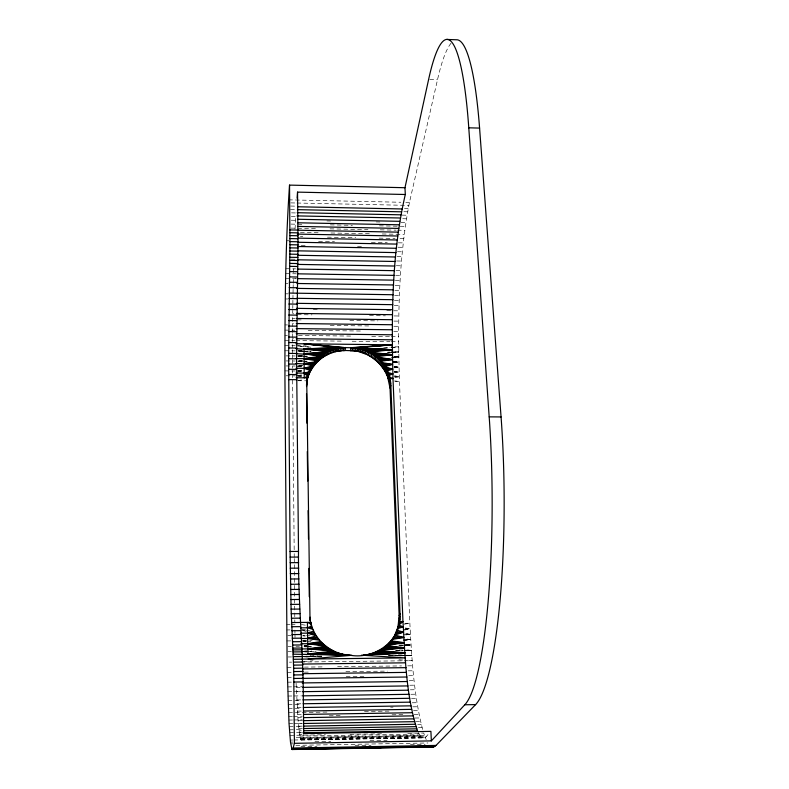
<?xml version="1.0" encoding="UTF-8"?>
<svg xmlns="http://www.w3.org/2000/svg" width="789" height="789" viewBox="0 0 789 789"><rect width="100%" height="100%" fill="white"/><g stroke="black" fill="none" stroke-linecap="round" stroke-linejoin="round"><path stroke-width="0.59" stroke-dasharray="3.94 2.96" d="M292.482 353.64L292.482 348.679M422.628 729.48C413.752 694.823 411.779 658.845 409.856 623.251L399.461 381.58C397.735 321.813 398.11 261.346 409.452 202.448L437.54 79.6A195.159 30.021 -88.5 0 1 451.811 42.379M292.492 347.673L292.492 344.685M292.502 341.676L292.512 338.659L294.978 338.688M292.522 337.653L292.541 333.619L295.007 333.648M292.551 332.603L292.571 328.559L295.037 328.589M292.591 326.538L292.62 323.5L295.076 323.529M292.64 321.468L292.689 316.399M292.758 310.333L292.719 313.361L295.185 313.401M292.788 308.312L292.837 305.294M292.867 303.272L292.906 300.264M292.946 298.262L292.995 295.273M293.035 293.271L293.104 289.316M293.123 288.33L293.202 284.642M293.232 283.419L293.34 278.556L295.796 278.596M293.488 272.57L293.587 269.01L296.043 269.059M295.047 229.204L295.776 215.87M296.082 683.027L298.252 723.572L299.761 736.088L301.122 740.023L303.43 734.539M301.122 740.023L424.068 737.873L425.735 737.084L428.733 733.829M404.392 630.105L410.102 628.754L404.057 627.817M297.68 375.633L302.394 374.676M394.322 367.802L398.948 367.003L394.194 366.343M404.126 624.188L409.856 623.251L404.284 623.31M405.733 634.958L410.379 634.218L405.724 633.478M394.461 372.645L399.096 371.915L394.421 371.205M394.845 377.438L399.264 376.777L394.569 375.742M304.031 645.55L306.359 645.224M403.465 640.658L410.694 639.632L404.777 638.626M297.64 370.82L302.355 370.189M297.749 380.545L303.775 379.746M405.171 645.747L411.02 644.998L405.24 644.317M394.106 362.615L398.83 362.033L392.932 361.49M302.443 365.307L297.64 365.889L302.493 365.672M404.155 629.464L410.102 628.754L404.402 628.685M302.818 640.461L305.165 640.234M297.621 375.771L303.232 375.239M303.272 656.487L310.58 655.807M303.361 661.705L313.036 660.788M400.062 646.004L411.02 644.998L404.935 644.672M304.268 651.122L306.655 650.905M383.927 348.097L390.052 347.594M391.275 347.485L398.623 346.884L391.236 346.795M403.406 640.214L410.694 639.632L404.865 639.198M382.981 348.117L390.2 347.545M391.403 347.446L398.623 346.884M406.572 650.678L411.385 650.304L406.641 649.978M388.01 352.791L390.377 352.614M391.561 352.515L398.672 351.963L391.482 352.348M394.036 367.378L398.948 367.003L394.155 366.629M304.307 645.836L306.763 645.649M391.65 357.535L398.741 357.022L393.987 356.638M302.374 360.593L297.611 360.938L302.365 360.849M303.203 656.586L313.973 655.817M403.258 634.691L410.379 634.218L405.497 634.031M302.522 355.898L297.631 355.957L302.394 355.622M400.704 650.925L403.071 650.787M404.264 650.718L411.385 650.304L404.215 650.097M392.942 362.368L398.83 362.033L392.952 361.747M387.892 352.545L390.289 352.417M304.317 651.31L311.556 650.935M303.252 656.645L317.829 655.886M398.879 645.599L411.02 644.998L398.879 645.017M297.67 370.929L302.493 370.712M297.591 355.928L302.335 355.75M394.184 372.112L399.096 371.915L394.322 371.609M321.784 656.024L303.301 656.704L321.448 656.31M387.774 352.328L390.19 352.249M391.403 352.21L398.672 351.963L391.452 351.815M395.545 650.836L402.854 650.59M404.076 650.55L411.385 650.304L404.146 650.333M391.6 357.249L398.741 357.022L393.859 356.727M301.457 629.75L306.083 629.612M399.461 655.846L403.159 655.748M404.392 655.718L411.769 655.541L404.481 655.018M397.173 655.846L403.258 655.718M404.471 655.698L411.769 655.541L404.392 655.186M304.317 646.102L310.462 645.984M290.49 742.094L292.936 742.054M314.949 741.66L330.838 741.374M369.962 740.684L387.083 740.378M290.717 743.889L293.173 743.84M295.845 745.358L427.944 742.982M301.013 746.581L316.991 746.295M355.089 745.605L371.067 745.319M410.398 744.609L425.143 744.343M387.646 352.15L390.101 352.111M391.324 352.091L398.672 351.963M303.154 651.487L316.576 651.25M392.547 655.846L411.769 655.541L388.849 654.87M288.853 720.061L292.522 720.002M293.745 719.982L302.315 719.844M414.925 718.029L419.817 717.951M298.025 720.742L301.714 720.682M289.04 723.503L292.719 723.444M293.952 723.424L301.329 723.296M415.645 721.422L420.557 721.343M298.252 723.572L301.921 723.513M298.489 726.196L302.177 726.136M289.228 726.758L301.457 726.551M417.647 724.618L421.316 724.558M298.735 728.622L302.394 728.553M289.425 729.825L301.714 729.618M418.407 727.655L422.095 727.586M298.982 730.821L301.437 730.782M289.632 732.695L301.852 732.488M299.238 732.803L301.704 732.764M299.495 734.569L301.95 734.52M289.839 735.368L325.453 734.756M350.01 734.332L381.945 733.78M407.735 733.336L423.703 733.06L426.208 739.688M299.761 736.088L419.117 734.026L421.573 737.084L424.068 737.873M300.027 737.38L419.935 735.289M296.161 737.725L424.521 735.486M300.293 738.415L420.754 736.315M302.246 738.455L426.563 736.285M300.57 739.204L425.735 737.084M300.846 739.747L424.906 737.616M290.263 740.072L292.719 740.033M293.952 740.003L425.36 737.695M321.754 656.517L303.301 656.783L309.318 656.852M287.877 696.046L292.788 695.977M294.021 695.957L301.477 695.868M410.882 694.271L415.803 694.202M296.772 699.971L301.674 699.892M288.015 700.415L301.467 700.218M411.523 698.6L416.414 698.521M296.96 703.847L301.891 703.778M288.172 704.646L301.674 704.449M412.144 702.792L417.056 702.713M297.157 707.575L302.049 707.496M288.33 708.739L301.881 708.532M390.604 707.171L393.07 707.131M412.785 706.836L417.716 706.757M297.364 711.126L302.276 711.057M288.498 712.674L327.711 712.063M364.479 711.491L388.987 711.106M413.495 710.721L418.397 710.652M297.571 714.518L301.24 714.459M288.675 716.451L292.364 716.392M293.597 716.373L302.207 716.234M329.279 715.81L342.811 715.593M392.025 714.814L403.1 714.637M414.176 714.459L419.097 714.38M297.798 717.724L301.467 717.665M302.808 640.747L312.128 640.629M287.354 677.327L292.265 677.268M346.184 676.558L364.567 676.321M408.682 675.749L413.584 675.68M287.472 682.179L292.394 682.11M409.185 680.542L414.107 680.483M287.6 686.913L292.492 686.854M293.705 686.834L302.256 686.716M409.757 685.237L414.649 685.168M296.24 687.456L302.384 687.377M287.729 691.539L292.64 691.47M293.863 691.46L301.22 691.351M410.31 689.813L415.211 689.744M296.408 691.766L301.339 691.697M394.618 376.836L399.264 376.777L394.372 376.225M288.034 651.684L291.466 651.645M288.113 656.971L291.565 656.931M289.356 662.168L291.664 662.139M300.954 662.03L412.183 660.699L404.935 660.186M287.147 667.326L292.068 667.267M304.367 667.119L322.819 666.892M337.584 666.705L401.552 665.916M407.706 665.847L412.627 665.788M287.245 672.376L292.137 672.317M304.357 672.159L309.239 672.1M345.898 671.636L387.438 671.104M408.209 670.837L413.091 670.778M286.644 629.947L290.056 629.908M287.827 635.451L291.249 635.411M286.742 640.924L291.309 640.875M287.955 646.329L291.388 646.29M295.964 646.24L299.396 646.201M286.594 624.395L290.007 624.355M291.141 624.346L296.812 624.296M403.327 639.692L410.694 639.632M388.622 655.738L403.248 655.61M404.461 655.6L411.769 655.541L404.441 655.442M321.448 656.685L303.252 656.813L321.734 656.793M395.703 650.373L402.942 650.343M302.522 350.967L297.621 350.888L302.453 351.026M392.952 362.033L398.83 362.033M388.928 655.511L411.769 655.541M393.938 357.003L398.741 357.022L393.898 356.855M297.611 350.888L302.414 350.918M394.106 366.964L398.948 367.003M286.082 375.781L295.342 375.87M297.719 380.722L305.876 380.791M394.855 381.541L399.461 381.58L394.668 380.86M284.888 350.76L295.254 350.868M286.032 355.869L295.254 355.967M286.032 360.918L295.264 361.017M286.042 365.928L295.283 366.017M284.908 370.879L295.313 370.968M284.977 330.108L294.751 330.226M308.193 330.384L360.751 331.025M393.75 331.419L398.632 331.479M284.947 335.305L287.383 335.335M298.39 335.463L352.16 336.084M371.718 336.321L390.052 336.528M391.275 336.548L398.603 336.627M284.918 340.483L294.701 340.592M295.914 340.601L343.59 341.144M352.15 341.243L390.042 341.667M391.265 341.686L398.603 341.765M284.898 345.631L295.264 345.75M296.417 345.76L306.27 345.868M297.67 366.047L302.572 366.106M304.258 651.606L306.635 651.635M307.818 651.645L316.152 651.744M313.322 309.673L319.446 309.761M386.758 310.669L398.997 310.836M297.345 314.653L312.03 314.85M369.508 315.6L385.417 315.817M393.977 315.925L398.869 315.994M292.67 318.431L295.125 318.46M297.285 319.851L302.177 319.92M349.862 320.531L377.98 320.886M393.879 321.093L398.761 321.153M285.016 324.9L287.462 324.93M330.236 325.462L369.351 325.956M393.8 326.261L398.692 326.321M388.553 655.225L403.218 655.422M285.569 283.626L288.034 283.665M395.072 285.322L399.993 285.401M394.825 290.342L399.747 290.421M285.391 293.804L287.847 293.843M394.608 295.411L399.52 295.481M285.312 298.942L287.768 298.982M394.421 300.51L399.323 300.579M394.244 305.629L399.145 305.698M291.033 259.157L295.954 259.246M396.66 260.972L401.571 261.06M396.305 265.715L401.207 265.804M285.884 268.714L295.668 268.871M395.979 270.528L400.871 270.617M285.776 273.635L295.914 273.793M395.674 275.41L400.556 275.489M285.667 278.606L295.53 278.764M395.328 280.342L400.26 280.42M302.394 356.529L297.611 356.086L302.473 356.076M303.686 356.095L307.315 356.155M300.353 236.651L302.818 236.7M327.425 237.164L355.721 237.696M379.105 238.14L395.102 238.436M400.023 238.534L403.712 238.603M286.673 240.744L289.119 240.793M318.569 241.335L334.526 241.631M371.333 242.312L387.291 242.608M398.337 242.815L403.238 242.904M301.211 245.458L307.325 245.566M357.506 246.484L362.407 246.572M397.893 247.223L402.794 247.312M397.478 251.721L402.36 251.809M397.035 256.307L401.956 256.395M291.496 212.852L296.408 212.951M402.025 215.121L406.946 215.229M291.309 216.462L296.2 216.561M402.686 218.721L406.355 218.8M291.161 220.21L297.325 220.338M326.902 220.93L330.601 220.999M376.205 221.916L379.903 221.985M400.861 222.409L405.793 222.508M290.983 224.096L303.272 224.332M330.295 224.865L352.407 225.309M379.44 225.841L405.24 226.344M290.806 228.1L317.75 228.623M329.999 228.859L367.97 229.599M380.219 229.836L396.137 230.151M397.36 230.171L404.708 230.319M300.402 232.41L318.726 232.765M330.936 233.002L370.011 233.751M382.221 233.978L404.205 234.402M302.374 361.135L297.611 361.046L302.394 361.47M303.558 361.165L307.128 361.234M288.557 199.844L400.901 202.26M405.783 202.369L409.452 202.448M290.825 202.891L295.737 202.99M296.97 203.02L408.801 205.396M290.628 206.047L295.53 206.146M404.491 208.444L408.16 208.523M290.46 209.361L295.392 209.46M403.85 211.718L407.548 211.797M310.925 351.233L303.666 351.056L310.767 351.421M304.1 646.339L306.448 646.398M307.621 646.428L312.326 646.566M429.758 79.364L437.54 79.6M297.68 375.909L302.394 376.047M399.431 649.949L403.021 650.057M304.327 651.724L306.734 651.813M302.394 351.105L297.601 350.927L302.394 351.47M302.848 635.5L305.264 635.609M306.467 635.668L310.097 635.826M398.238 654.89L403.159 655.126M297.611 356.036L302.424 356.293M303.637 356.352L307.246 356.539M302.522 351.213L297.631 350.947L302.463 351.332M303.745 351.283L311.093 351.677M303.163 651.753L306.842 651.961M297.611 371.047L303.321 371.372M302.798 641.003L306.29 641.201M307.454 641.27L310.945 641.467M304.14 646.526L306.507 646.694M307.69 646.773L311.241 647.019M398.889 659.762L403.721 660.107M303.666 351.421L310.935 351.953M303.587 361.559L307.168 361.835M303.587 356.638L307.187 356.973M297.601 366.135L302.236 366.579M303.597 351.588L308.381 352.062M301.576 630.066L305.225 630.421M306.438 630.539L310.087 630.894M310.984 347.219L297.631 345.878L309.653 347.14M304.179 646.704L306.576 646.95M302.798 641.21L306.29 641.625M302.789 635.816L305.175 636.141M297.621 361.194L302.424 361.865M301.428 624.612L306.112 625.273M297.631 376.067L302.148 376.807M297.65 371.185L301.191 371.797M297.621 366.254L301.151 366.924M302.67 630.569L306.191 631.318M418.318 732.517L419.117 734.026M294.978 634.326L295.017 637.512M294.918 630.046L294.958 633.261M292.62 380.18L294.198 552.389M294.208 553.622L294.248 557.31M294.258 558.543L294.297 563.454M294.317 564.687L294.839 622.501M292.581 375.377L292.601 377.724M292.541 370.643L292.561 373.019M292.522 365.849L292.532 368.256M292.492 359.774L292.502 363.433M292.482 354.863L292.492 358.561"/><path stroke-width="1.18" d="M294.415 743.327L293.676 668.273L291.092 609.138L290.066 551.472L288.606 358.739L289.948 244.718L289.543 185.109L404.974 187.713L428.644 79.324A195.297 28.66 -88.5 0 1 468.774 127.808L489.19 416.868A211.048 34.075 89.7 0 1 464.79 704.774L431.356 740.881L294.415 743.327L292.897 748.81L292.394 749.55L291.9 749.215L290.49 742.094L289.04 723.503L287.147 667.326L284.957 380.614C284.849 315.432 285.076 250.162 289.543 185.109M431.356 740.881L430.902 731.373L303.726 733.553L303.144 681.923C302.128 638.409 298.025 595.005 298.508 551.432L296.575 358.817L298.015 244.866L297.552 192.121L405.299 194.498L404.974 187.713M302.937 732.744L417.519 730.792C405.891 695.711 405.349 658.085 402.962 621.515L393.001 378.592C391.571 317.148 391.393 254.709 405.299 194.498M350 655.205C328.875 654.367 309.643 636.092 309.929 614.523L306.793 384.628C307.296 334.161 389.253 336.351 390.841 385.308L400.033 613.753C402.203 640.293 374.913 659.821 350 655.205L293.232 654.189M389.45 377.034L388.691 379.963L389.874 378.562L393.001 378.592L389.45 377.034L388.208 378.434L388.967 375.495L392.823 373.927L387.803 372.447L387.655 376.915L390.052 388.208L399.135 615.607L398.021 626.87L394.125 636.802L396.591 631.881L403.455 632.196L394.993 635.056L403.741 637.463L392.123 639.455L391.265 641.191L394.096 636.575L403.741 637.463L393.139 638.045L392.281 639.78M388.208 378.434L388.425 373.966L392.823 373.927M297.078 198.217L297.552 192.121M307.039 380.091L306.487 385.279L306.842 382.349M306.694 383.03L307.404 377.852L296.092 377.753M306.556 386.571L306.793 384.628M307.049 380.801L307.74 376.314L304.189 373.128L296.043 373.049M307.789 377.744L308.154 374.775L304.189 373.128L304.061 348.797L340.601 347.722L340.069 350.898C324.792 352.584 311.024 364.252 307.385 379.262M308.282 376.215L308.637 373.246L304.189 373.128L304.238 377.823L307.74 376.314M308.834 374.716L309.199 371.737L304.189 373.128M309.466 373.227L309.83 370.238L304.14 368.364L296.013 368.285M310.166 371.757L310.541 368.769L304.14 368.364L312.148 365.909L311.763 368.927M310.935 370.327L311.31 367.319L304.14 368.364M312.661 367.556L313.046 364.538L295.983 363.463M313.608 366.234L313.992 363.196L304.1 363.542L312.148 365.909M314.604 364.952L314.998 361.914L304.1 363.542M315.639 363.729L316.044 360.672L304.081 358.67L295.964 358.591M316.724 362.555L317.129 359.488L304.081 358.67L320.679 356.224L320.255 359.32M317.839 361.441L318.253 358.364L304.081 358.67L319.437 357.279L319.012 360.356M321.547 358.314L321.981 355.218L295.964 353.669M322.898 357.358L323.332 354.251L304.061 353.758L320.679 356.224M324.289 356.441L324.743 353.324L304.061 353.758L327.682 351.657L327.218 354.794M328.747 354.054L329.22 350.918L295.954 348.708M330.305 353.393L330.778 350.237L304.061 348.797L338.945 347.959L338.422 351.125L336.015 351.115M331.893 352.791L332.376 349.635L304.061 348.797L327.682 351.657M333.5 352.269L334.003 349.113L304.061 348.797L337.288 348.265L336.775 351.44M335.128 351.815L335.641 348.649L304.061 348.797M335.217 350.898L343.353 350.641L343.905 347.466L304.061 343.807L340.601 347.722M345.533 347.446L344.971 350.622L343.353 350.641M351.075 347.505L350.484 350.681L342.534 350.375M352.89 350.494L350.484 350.681L352.091 350.73L352.703 347.554L392.241 344.793L295.964 343.718M358.591 350.977L353.728 350.858L354.34 347.683L392.241 344.793L355.987 347.89L355.375 351.056L352.091 350.73M358.975 351.135L355.375 351.056L357.022 351.322L357.654 348.156L392.281 349.744L368.907 352.091L368.226 355.218C377.004 359.833 384.056 367.664 387.655 376.915L388.425 373.966M366.698 354.448L360.307 352.081L360.958 348.925L392.281 349.744L367.368 351.322L366.698 354.448L368.226 355.218M363.551 353.127L364.212 349.981L392.281 349.744L355.987 347.89M365.139 353.748L365.81 350.612L392.281 349.744L359.301 348.511L358.67 351.667L360.307 352.081M310.047 617.146L309.85 620.716M310.393 624.168L310.787 622.353L300.54 622.452M369.716 356.036L370.396 352.93L392.34 354.675L375.939 356.796L375.229 359.863M371.155 356.924L371.856 353.817L392.34 354.675L374.627 355.76L373.917 358.837M372.566 357.861L373.266 354.764L392.34 354.675L368.907 352.091M311.29 627.699L311.704 625.894L307.463 627.788L300.609 627.847M376.481 360.928L377.191 357.861L392.429 359.557L380.643 361.313L379.913 364.35M377.665 362.023L378.395 358.965L392.429 359.557L375.939 356.796M378.809 363.157L379.529 360.109L392.429 359.557M380.979 365.593L381.708 362.565L392.527 364.4L384.657 366.599L383.908 369.597M382.004 366.885L382.744 363.867L392.527 364.4L383.72 365.218L382.981 368.216M384.785 371.008L385.535 368.019L392.666 369.193L387.113 370.948L386.354 373.917M385.594 372.447L386.354 369.469L392.666 369.193L384.657 366.599M387.034 375.406L387.803 372.447M389.105 381.491L389.874 378.562M389.569 383.71L390.348 380.801M389.894 385.959L390.673 383.05M390.052 388.208L390.841 385.308M399.135 615.607L400.033 613.753M384.105 648.42L384.933 646.704L404.392 647.818L378.947 650.521L404.757 652.897L363.265 655.057M399.165 618.191L400.053 616.367M399.017 620.785L399.905 618.961M386.738 646.211L387.577 644.485L404.047 642.67L391.068 640.806M398.711 623.359L399.599 621.554L402.962 621.515L398.899 625.085L398.021 626.87M398.406 625.125L399.293 623.32L402.962 621.515M397.557 628.606L398.435 626.831L403.189 626.88L398.899 625.085M397.015 630.312L397.903 628.547L403.189 626.88M396.403 631.999L397.281 630.233L403.455 632.196L395.831 633.488M292.147 749.52L433.319 746.976L436.031 745.427L475.599 704.607A210.88 35.692 89.7 0 0 501.064 416.937L479.584 128.094A195.159 30.021 -88.5 0 0 456.515 39.775L446.781 39.45M300.678 633.202L307.552 633.133L313.657 631.042M300.767 638.518L307.641 638.439L316.31 635.845L307.552 633.133L307.385 622.383L311.211 624.129M404.047 642.67L388.799 643.311L387.951 645.037L389.953 642.088L404.047 642.67L386.294 645.619L404.392 647.818L380.525 649.663M320.728 641.536L307.749 643.696L300.856 643.765M302.118 648.943L307.878 648.883L325.956 646.27L307.749 643.696L307.552 633.133L314.476 632.689M319.545 640.204L307.641 638.439L317.336 637.354M308.144 659.042L351.815 655.294M335.522 651.793L308.006 654.002L307.749 643.696L321.961 642.808M348.176 655.048L308.006 654.002L333.816 651.033L307.878 648.883L327.425 647.335M304.061 353.758L326.192 352.466L325.739 355.592L323.293 355.622M337.268 652.483L308.006 654.002L346.341 654.801M365.06 654.85L404.757 652.897L377.32 651.319M366.865 654.574L404.757 652.897L375.653 652.049M382.054 648.736L404.392 647.818L383.523 647.749M368.66 654.219L404.757 652.897L373.947 652.7M312.276 627.64L307.463 627.788L312.927 629.356M339.053 653.105L308.006 654.002L344.507 654.495M332.139 650.195L307.878 648.883L328.944 648.341M370.445 653.785L404.757 652.897L372.211 653.282M293.143 748.021L436.031 745.427M292.897 748.81L435.124 746.216M291.9 749.215L295.579 749.146M313.943 748.81L338.442 748.366M356.806 748.031L381.304 747.587M399.668 747.252L425.389 746.779M292.65 749.313L434.226 746.729M364.39 352.525L361.934 352.565L362.595 349.419L392.281 349.744M302.946 720.663L413.732 718.868M303.144 723.493L414.462 721.669M303.41 726.117L415.211 724.263M303.617 728.533L415.971 726.649M303.893 730.742L416.74 728.829M302.7 695.849L409.126 694.32M302.907 699.882L409.728 698.304M303.124 703.758L410.349 702.151M464.79 704.774L475.599 704.607M303.282 707.477L410.99 705.839M303.509 711.037L411.651 709.36M303.676 714.42L412.322 712.714M303.923 717.625L413.022 715.879M303.163 673.707L406.463 672.386M293.794 674.96L303.035 674.842M293.843 678.461L303.094 678.343M302.029 678.392L406.946 677.011M293.883 682.041L303.144 681.923M302.207 682.939L407.459 681.528M302.384 687.377L407.992 685.917M302.572 691.677L408.544 690.188M293.005 649.919L302.079 649.82M293.123 651.941L302.217 651.842M293.34 656.635L302.473 656.537M302.355 659.111L405.142 657.898L361.47 655.186M293.429 659.288L302.591 659.18M293.518 662.119L302.7 662.01M302.868 664.062L405.556 662.819M293.607 665.117L302.798 665.009M293.676 668.273L302.887 668.155M303.015 668.934L406 667.652M293.745 671.557L302.966 671.449M291.891 630.736L300.747 630.658M292.078 634.583L300.974 634.494M292.265 638.252L301.201 638.163M292.472 641.743L301.437 641.644M292.68 645.037L301.684 644.938M292.887 648.124L301.94 648.025M340.848 653.637L308.006 654.002L342.673 654.101M290.954 604.394L299.613 604.325M291.092 609.138L299.781 609.059M291.23 613.743L299.958 613.674M291.388 618.221L300.136 618.142M291.545 622.551L300.333 622.472M291.713 626.722L300.54 626.644M290.49 584.274L299.051 584.215M290.589 589.462L299.179 589.403M290.707 594.551L299.307 594.482M290.825 599.532L299.455 599.462M290.165 562.675L298.646 562.636M290.234 568.188L298.735 568.139M290.313 573.633L298.824 573.583M290.401 578.998L298.932 578.939M335.591 350.75L341.716 350.73L342.258 347.554L304.061 343.807M290.066 551.472L298.508 551.432M290.115 557.103L298.577 557.064M489.19 416.868L501.064 416.937M362.309 351.697L357.022 351.322M288.666 374.499L296.664 374.568M288.695 379.617L296.713 379.687M288.596 353.373L296.565 353.462M288.606 358.739L296.575 358.817M288.616 364.054L296.595 364.123M288.636 369.301L296.625 369.38M296.269 328.609L392.271 329.772M288.666 331.577L296.615 331.676M296.23 333.658L392.241 334.802M288.636 337.071L296.595 337.159M296.21 338.698L392.232 339.803M288.616 342.534L296.575 342.623M288.606 347.979L296.565 348.057M296.447 308.361L392.646 309.673M288.863 309.525L296.822 309.633M296.417 313.411L392.518 314.693M288.804 315.038L296.763 315.136M296.358 318.48L392.409 319.723M288.754 320.551L296.703 320.659M296.309 323.539L392.33 324.752M288.705 326.074L296.654 326.173M289.287 282.245L297.285 282.363M296.901 283.478L393.622 284.977M289.188 287.64L297.177 287.758M296.792 288.379L393.386 289.839M289.099 293.064L393.169 294.751M296.605 298.311L392.971 299.702M289.011 298.528L296.98 298.646M296.516 303.321L392.794 304.672M288.932 304.021L296.901 304.13M297.512 259.798L395.171 261.475M289.76 260.36L297.818 260.498M289.701 263.398L297.749 263.536M297.364 264.404L394.816 266.041M289.632 266.357L297.67 266.495M297.275 269.079L394.49 270.676M289.514 271.594L297.532 271.722M297.147 273.813L394.175 275.381M289.395 276.89L297.404 277.018M297.019 278.616L393.889 280.154M289.967 235.605L298.025 235.753M298.311 238.14L397.242 239.994M289.967 238.574L298.035 238.732M289.957 241.621L298.035 241.769M298.124 242.272L396.788 244.087M289.948 244.718L298.015 244.866M297.995 246.503L396.354 248.288M289.928 247.854L297.995 248.002M297.828 250.843L395.94 252.598M289.898 251.001L297.966 251.149M289.859 254.147L297.926 254.295M297.67 255.281L395.545 256.997M289.81 257.273L297.877 257.411M307.878 648.883L330.522 649.298M297.206 212.695L400.911 214.825M297.009 215.9L400.339 218.001M298.025 219.283L399.776 221.324M297.828 222.784L399.234 224.796M297.65 226.423L398.711 228.406M289.928 229.924L297.986 230.082M297.453 230.191L398.198 232.144M289.948 232.716L298.005 232.863M297.266 234.096L397.705 236.01M323.234 644.011L307.749 643.696L324.565 645.165M297.64 206.767L402.104 208.967M297.423 209.647L401.502 211.817M433.319 746.976L431.514 746.67M468.774 127.808L479.584 128.094M307.641 638.439L318.411 638.814M307.552 633.133L315.353 634.297M306.526 393.691L306.921 423.22M307.306 451.515L307.71 481.043M308.104 510.572L308.489 538.867M308.893 568.396L309.268 596.691M310.787 622.353L310.797 624.75"/></g></svg>
